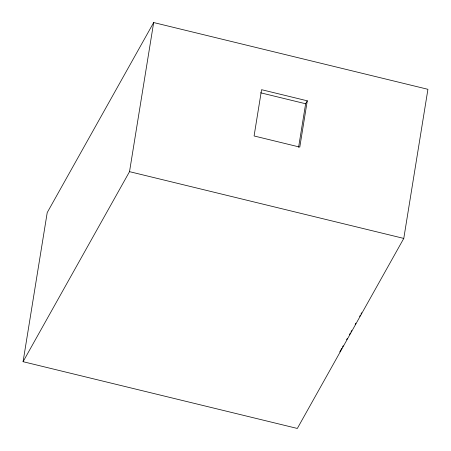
<?xml version="1.0" encoding="UTF-8"?>
<svg xmlns="http://www.w3.org/2000/svg" width="451" height="451" viewBox="0 0 451 451"><rect width="100%" height="100%" fill="white"/><g stroke="black" fill="none" stroke-linecap="round" stroke-linejoin="round"><path stroke-width="0.68" d="M23.074 361.691L47.22 212.584L153.673 22.55L427.926 89.309L403.78 238.416L297.327 428.45L23.074 361.691L129.522 171.656L153.673 22.55M298.59 147.28L305.637 103.758L307.283 100.815L261.574 89.693L254.082 135.971L299.791 147.099L307.283 100.815M339.766 351.915L341.824 348.251M342.506 347.028L343.194 345.804M346.616 339.688L347.304 338.464M349.356 334.794L350.388 332.962M351.07 331.739L351.757 330.515M355.179 324.399L355.867 323.175M359.633 316.45L360.321 315.226M361.003 314.003L361.691 312.78M260.61 92.799L305.637 103.758M129.522 171.656L403.78 238.416"/></g></svg>
